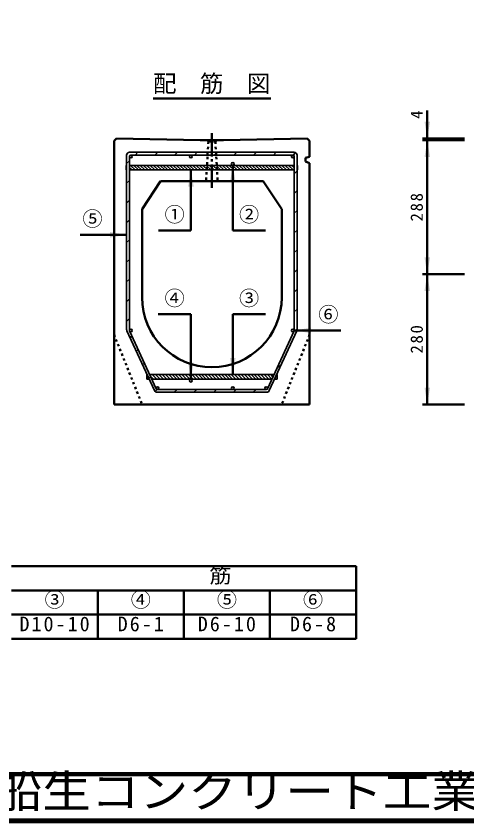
# Model space of a CAD drawing. Units: millimetres, scale not verified. Extents: x 100 to 4105, y 100 to 2870.
# Drawn here: x 945 to 1913, y 100 to 1835 of the extents above; entities that cross this region are included whole.
import ezdxf
from ezdxf.enums import TextEntityAlignment as Align

# ---------------------------------------------------------------- set-up
doc = ezdxf.new("R2010")
doc.units = ezdxf.units.MM
doc.header["$LTSCALE"] = 5
doc.linetypes.add('USER1', pattern=[2.2, 1, -1.2])
doc.linetypes.add('USER3', pattern=[13.4, 10, -1.2, 1, -1.2])
doc.layers.add('V-nasSTD', color=7, linetype='Continuous', lineweight=50)
doc.styles.add('ＭＳ ゴシック', font='')
doc.styles.get('ＭＳ ゴシック').set_extended_font_data('MS Gothic')

msp = doc.modelspace()

# ---------------------------------------------------------------- hatches: boundary and pattern name
at = {"layer": 'V-nasSTD'}
for points in [[(1821.814, 1607.893), (1827.814, 1571.893), (1833.814, 1607.893)], [(1833.814, 1531.893), (1827.814, 1567.893), (1821.814, 1531.893)], [(1416.146, 1477.893), (1410.146, 1513.893), (1404.146, 1477.893)], [(1326.211, 1467.893), (1320.211, 1503.893), (1314.211, 1467.893)], [(1146.146, 1358.579), (1182.146, 1364.579), (1146.146, 1370.579)], [(1821.814, 1315.893), (1827.814, 1279.893), (1833.814, 1315.893)], [(1833.814, 1243.893), (1827.814, 1279.893), (1821.814, 1243.893)], [(1578.088, 1152.893), (1542.088, 1158.893), (1578.088, 1164.893)], [(1404.146, 1099.893), (1410.146, 1063.893), (1416.146, 1099.893)], [(1314.146, 1089.893), (1320.146, 1053.893), (1326.146, 1089.893)], [(1821.814, 1035.893), (1827.814, 999.893), (1833.814, 1035.893)]]:
    msp.add_hatch(color=256, dxfattribs=at).paths.add_polyline_path(points)

# ---------------------------------------------------------------- linework, layer by layer
for p, q in [((1238.743, 1657.893), (1491.549, 1657.893)), ((1827.814, 1631.893), (1827.814, 1571.893)), ((1160.146, 1571.893), (1155.146, 1566.893)), ((1155.146, 999.893), (1155.146, 1566.893)), ((1340.146, 1567.893), (1160.146, 1571.893)), ((1340.146, 1567.893), (1390.146, 1567.893)), ((1390.146, 1567.893), (1570.146, 1571.893)), ((1570.146, 1571.893), (1575.146, 1566.893)), ((1575.146, 1566.893), (1575.146, 1531.908)), ((1907.814, 1571.893), (1817.814, 1571.893)), ((1907.814, 1567.893), (1817.814, 1567.893)), ((1827.814, 1567.893), (1827.814, 1571.893)), ((1827.814, 1279.893), (1827.814, 1567.893)), ((1566.146, 1529.893), (1575.146, 1531.908)), ((1566.146, 1521.893), (1566.146, 1529.893)), ((1410.146, 1373.893), (1410.146, 1513.893)), ((1566.146, 1521.893), (1575.146, 1518.535)), ((1575.146, 999.893), (1575.146, 1518.535)), ((1320.211, 1373.893), (1320.211, 1503.893)), ((1255.146, 1479.893), (1215.146, 1419.893)), ((1255.146, 1479.893), (1475.146, 1479.893)), ((1475.146, 1479.893), (1515.146, 1419.893)), ((1215.146, 1419.893), (1215.146, 1229.893)), ((1515.146, 1419.893), (1515.146, 1229.893)), ((1250.211, 1373.893), (1320.211, 1373.893)), ((1410.146, 1373.893), (1480.146, 1373.893)), ((1082.146, 1364.579), (1182.146, 1364.579)), ((1907.814, 1279.893), (1817.814, 1279.893)), ((1827.814, 999.893), (1827.814, 1279.893)), ((1250.146, 1193.893), (1320.146, 1193.893)), ((1320.146, 1193.893), (1320.146, 1053.893)), ((1410.146, 1193.893), (1410.146, 1063.893)), ((1410.146, 1193.893), (1480.146, 1193.893)), ((1642.088, 1158.893), (1542.088, 1158.893)), ((1155.146, 999.893), (1575.146, 999.893)), ((1907.814, 999.893), (1817.814, 999.893)), ((1120, 652), (935, 652)), ((1305, 652), (1120, 652)), ((1490, 652), (1305, 652)), ((1675, 652), (1490, 652)), ((1675, 600), (1675, 652)), ((935, 600), (1120, 600)), ((1120, 548), (1120, 600)), ((1120, 600), (1120, 548)), ((1305, 600), (1120, 600)), ((1305, 548), (1305, 600)), ((1305, 600), (1490, 600)), ((1305, 548), (1305, 600)), ((1305, 600), (1305, 548)), ((1490, 548), (1490, 600)), ((1490, 548), (1490, 600)), ((1490, 600), (1675, 600)), ((1490, 548), (1490, 600)), ((1490, 600), (1490, 548)), ((1675, 548), (1675, 600)), ((1675, 548), (1675, 600)), ((1675, 600), (1675, 548)), ((935, 548), (1120, 548)), ((1120, 496), (1120, 548)), ((1120, 548), (1120, 496)), ((1120, 548), (1305, 548)), ((1305, 496), (1305, 548)), ((1305, 548), (1490, 548)), ((1305, 496), (1305, 548)), ((1305, 548), (1305, 496)), ((1490, 496), (1490, 548)), ((1490, 496), (1490, 548)), ((1490, 548), (1675, 548)), ((1490, 496), (1490, 548)), ((1490, 548), (1490, 496)), ((1675, 496), (1675, 548)), ((1675, 496), (1675, 548)), ((1675, 548), (1675, 496)), ((935, 496), (1120, 496)), ((1120, 496), (1305, 496)), ((1305, 496), (1490, 496)), ((1490, 496), (1675, 496))]:
    msp.add_line(p, q, dxfattribs=at)
at = {"layer": 'V-nasSTD', "linetype": 'USER3'}
msp.add_line((1365.146, 1582.893), (1365.146, 1464.893), dxfattribs=at)
at = {"layer": 'V-nasSTD', "linetype": 'USER1'}
for p, q in [((1357.646, 1564.893), (1352.646, 1479.893)), ((1357.646, 1564.893), (1354.646, 1567.893)), ((1357.646, 1564.893), (1372.646, 1564.893)), ((1372.646, 1564.893), (1375.646, 1567.893)), ((1372.646, 1564.893), (1377.646, 1479.893)), ((1155.146, 1149.893), (1215.146, 999.893)), ((1575.146, 1149.893), (1515.146, 999.893))]:
    msp.add_line(p, q, dxfattribs=at)
at = {"layer": 'V-nasSTD', "lineweight": 35}
for p, q in [((1182.146, 1535.893), (1182.146, 1160.745)), ((1542.146, 1541.893), (1188.146, 1541.893)), ((1188.146, 1532.893), (1188.146, 1159.017)), ((1539.146, 1535.893), (1191.146, 1535.893)), ((1206.317, 1541.893), (1200.317, 1535.893)), ((1206.317, 1541.893), (1200.317, 1535.893)), ((1206.317, 1541.893), (1200.317, 1535.893)), ((1206.317, 1541.893), (1200.317, 1535.893)), ((1248.743, 1541.893), (1242.743, 1535.893)), ((1248.743, 1541.893), (1242.743, 1535.893)), ((1248.743, 1541.893), (1242.743, 1535.893)), ((1248.743, 1541.893), (1242.743, 1535.893)), ((1291.17, 1541.893), (1285.17, 1535.893)), ((1291.17, 1541.893), (1285.17, 1535.893)), ((1291.17, 1541.893), (1285.17, 1535.893)), ((1291.17, 1541.893), (1285.17, 1535.893)), ((1333.596, 1541.893), (1327.596, 1535.893)), ((1333.596, 1541.893), (1327.596, 1535.893)), ((1333.596, 1541.893), (1327.596, 1535.893)), ((1333.596, 1541.893), (1327.596, 1535.893)), ((1374.111, 1539.981), (1370.023, 1535.893)), ((1376.023, 1541.893), (1374.111, 1539.981)), ((1412.449, 1535.893), (1418.449, 1541.893)), ((1460.875, 1541.893), (1454.875, 1535.893)), ((1460.875, 1541.893), (1454.875, 1535.893)), ((1460.875, 1541.893), (1454.875, 1535.893)), ((1460.875, 1541.893), (1454.875, 1535.893)), ((1503.302, 1541.893), (1497.302, 1535.893)), ((1503.302, 1541.893), (1497.302, 1535.893)), ((1503.302, 1541.893), (1497.302, 1535.893)), ((1503.302, 1541.893), (1497.302, 1535.893)), ((1539.68, 1535.845), (1536.194, 1532.358)), ((1545.004, 1541.168), (1539.68, 1535.845)), ((1545.004, 1541.168), (1539.68, 1535.845)), ((1545.004, 1541.168), (1539.68, 1535.845)), ((1545.004, 1541.168), (1539.68, 1535.845)), ((1542.146, 1159.017), (1542.146, 1532.893)), ((1548.146, 1160.745), (1548.146, 1535.893)), ((1181.146, 1513.893), (1182.146, 1513.893)), ((1181.146, 1513.893), (1181.146, 1503.893)), ((1188.146, 1523.722), (1182.146, 1517.722)), ((1188.146, 1523.722), (1182.146, 1517.722)), ((1188.146, 1523.722), (1182.146, 1517.722)), ((1188.146, 1523.722), (1182.146, 1517.722)), ((1542.146, 1513.893), (1188.146, 1513.893)), ((1190.185, 1513.893), (1200.185, 1503.893)), ((1197.256, 1513.893), (1207.256, 1503.893)), ((1204.327, 1513.893), (1214.327, 1503.893)), ((1211.398, 1513.893), (1221.398, 1503.893)), ((1218.469, 1513.893), (1228.469, 1503.893)), ((1225.54, 1513.893), (1235.54, 1503.893)), ((1232.611, 1513.893), (1242.611, 1503.893)), ((1239.682, 1513.893), (1249.682, 1503.893)), ((1246.753, 1513.893), (1256.753, 1503.893)), ((1253.824, 1513.893), (1263.824, 1503.893)), ((1260.895, 1513.893), (1270.895, 1503.893)), ((1267.966, 1513.893), (1277.966, 1503.893)), ((1275.038, 1513.893), (1285.038, 1503.893)), ((1282.109, 1513.893), (1292.109, 1503.893)), ((1289.18, 1513.893), (1299.18, 1503.893)), ((1296.251, 1513.893), (1306.251, 1503.893)), ((1303.322, 1513.893), (1313.322, 1503.893)), ((1310.393, 1513.893), (1320.393, 1503.893)), ((1317.464, 1513.893), (1327.464, 1503.893)), ((1324.535, 1513.893), (1334.535, 1503.893)), ((1331.606, 1513.893), (1341.606, 1503.893)), ((1338.677, 1513.893), (1348.677, 1503.893)), ((1345.748, 1513.893), (1355.748, 1503.893)), ((1352.819, 1513.893), (1362.819, 1503.893)), ((1359.89, 1513.893), (1369.89, 1503.893)), ((1366.961, 1513.893), (1376.961, 1503.893)), ((1374.032, 1513.893), (1384.032, 1503.893)), ((1381.104, 1513.893), (1391.104, 1503.893)), ((1388.175, 1513.893), (1398.175, 1503.893)), ((1395.246, 1513.893), (1405.246, 1503.893)), ((1402.317, 1513.893), (1412.317, 1503.893)), ((1409.388, 1513.893), (1419.388, 1503.893)), ((1416.459, 1513.893), (1426.459, 1503.893)), ((1423.53, 1513.893), (1433.53, 1503.893)), ((1430.601, 1513.893), (1440.601, 1503.893)), ((1437.672, 1513.893), (1447.672, 1503.893)), ((1444.743, 1513.893), (1454.743, 1503.893)), ((1451.814, 1513.893), (1461.814, 1503.893)), ((1458.885, 1513.893), (1468.885, 1503.893)), ((1465.956, 1513.893), (1475.956, 1503.893)), ((1473.027, 1513.893), (1483.027, 1503.893)), ((1480.099, 1513.893), (1490.099, 1503.893)), ((1487.17, 1513.893), (1497.17, 1503.893)), ((1494.241, 1513.893), (1504.241, 1503.893)), ((1501.312, 1513.893), (1511.312, 1503.893)), ((1508.383, 1513.893), (1518.383, 1503.893)), ((1515.454, 1513.893), (1525.454, 1503.893)), ((1522.525, 1513.893), (1532.525, 1503.893)), ((1529.596, 1513.893), (1539.596, 1503.893)), ((1536.667, 1513.893), (1542.146, 1508.414)), ((1548.146, 1513.893), (1549.146, 1513.893)), ((1548.146, 1509.485), (1549.146, 1508.485)), ((1549.146, 1513.893), (1549.146, 1503.893)), ((1181.146, 1508.79), (1182.146, 1507.79)), ((1182.146, 1503.893), (1181.146, 1503.893)), ((1188.146, 1508.861), (1193.114, 1503.893)), ((1542.146, 1503.893), (1188.146, 1503.893)), ((1548.146, 1501.884), (1542.146, 1495.884)), ((1548.146, 1501.884), (1542.146, 1495.884)), ((1548.146, 1501.884), (1542.146, 1495.884)), ((1548.146, 1501.884), (1542.146, 1495.884)), ((1549.146, 1503.893), (1548.146, 1503.893)), ((1188.146, 1481.295), (1182.146, 1475.295)), ((1188.146, 1481.295), (1182.146, 1475.295)), ((1188.146, 1481.295), (1182.146, 1475.295)), ((1188.146, 1481.295), (1182.146, 1475.295)), ((1548.146, 1459.458), (1542.146, 1453.458)), ((1548.146, 1459.458), (1542.146, 1453.458)), ((1548.146, 1459.458), (1542.146, 1453.458)), ((1548.146, 1459.458), (1542.146, 1453.458)), ((1188.146, 1438.869), (1182.146, 1432.869)), ((1188.146, 1438.869), (1182.146, 1432.869)), ((1188.146, 1438.869), (1182.146, 1432.869)), ((1188.146, 1438.869), (1182.146, 1432.869)), ((1548.146, 1417.031), (1542.146, 1411.031)), ((1548.146, 1417.031), (1542.146, 1411.031)), ((1548.146, 1417.031), (1542.146, 1411.031)), ((1548.146, 1417.031), (1542.146, 1411.031)), ((1188.146, 1396.442), (1182.146, 1390.442)), ((1188.146, 1396.442), (1182.146, 1390.442)), ((1188.146, 1396.442), (1182.146, 1390.442)), ((1188.146, 1396.442), (1182.146, 1390.442)), ((1542.146, 1368.605), (1548.146, 1374.605)), ((1542.146, 1368.605), (1548.146, 1374.605)), ((1542.146, 1368.605), (1548.146, 1374.605)), ((1542.146, 1368.605), (1548.146, 1374.605)), ((1188.146, 1354.016), (1182.146, 1348.016)), ((1188.146, 1354.016), (1182.146, 1348.016)), ((1188.146, 1354.016), (1182.146, 1348.016)), ((1188.146, 1354.016), (1182.146, 1348.016)), ((1542.146, 1326.178), (1548.146, 1332.178)), ((1542.146, 1326.178), (1548.146, 1332.178)), ((1542.146, 1326.178), (1548.146, 1332.178)), ((1542.146, 1326.178), (1548.146, 1332.178)), ((1188.146, 1311.59), (1182.146, 1305.59)), ((1188.146, 1311.59), (1182.146, 1305.59)), ((1188.146, 1311.59), (1182.146, 1305.59)), ((1188.146, 1311.59), (1182.146, 1305.59)), ((1542.146, 1283.752), (1548.146, 1289.752)), ((1542.146, 1283.752), (1548.146, 1289.752)), ((1542.146, 1283.752), (1548.146, 1289.752)), ((1542.146, 1283.752), (1548.146, 1289.752)), ((1188.146, 1269.163), (1182.146, 1263.163)), ((1188.146, 1269.163), (1182.146, 1263.163)), ((1188.146, 1269.163), (1182.146, 1263.163)), ((1188.146, 1269.163), (1182.146, 1263.163)), ((1542.146, 1241.326), (1548.146, 1247.326)), ((1542.146, 1241.326), (1548.146, 1247.326)), ((1542.146, 1241.326), (1548.146, 1247.326)), ((1542.146, 1241.326), (1548.146, 1247.326)), ((1188.146, 1226.737), (1182.146, 1220.737)), ((1188.146, 1226.737), (1182.146, 1220.737)), ((1188.146, 1226.737), (1182.146, 1220.737)), ((1188.146, 1226.737), (1182.146, 1220.737)), ((1542.146, 1198.899), (1548.146, 1204.899)), ((1542.146, 1198.899), (1548.146, 1204.899)), ((1542.146, 1198.899), (1548.146, 1204.899)), ((1542.146, 1198.899), (1548.146, 1204.899)), ((1188.146, 1184.31), (1182.146, 1178.31)), ((1188.146, 1184.31), (1182.146, 1178.31)), ((1188.146, 1184.31), (1182.146, 1178.31)), ((1188.146, 1184.31), (1182.146, 1178.31)), ((1540.53, 1154.857), (1548.146, 1162.473)), ((1540.53, 1154.857), (1548.146, 1162.473)), ((1540.53, 1154.857), (1548.146, 1162.473)), ((1540.53, 1154.857), (1548.146, 1162.473)), ((1242.168, 1029.378), (1182.698, 1158.231)), ((1245.71, 1033.636), (1188.422, 1157.76)), ((1193.348, 1147.086), (1189.581, 1143.319)), ((1193.348, 1147.086), (1189.581, 1143.319)), ((1193.348, 1147.086), (1189.581, 1143.319)), ((1193.348, 1147.086), (1189.581, 1143.319)), ((1484.582, 1033.636), (1541.87, 1157.76)), ((1488.123, 1029.378), (1547.594, 1158.231)), ((1206.746, 1118.058), (1202.978, 1114.29)), ((1206.746, 1118.058), (1202.978, 1114.29)), ((1206.746, 1118.058), (1202.978, 1114.29)), ((1206.746, 1118.058), (1202.978, 1114.29)), ((1220.144, 1089.029), (1216.376, 1085.262)), ((1220.144, 1089.029), (1216.376, 1085.262)), ((1220.144, 1089.029), (1216.376, 1085.262)), ((1220.144, 1089.029), (1216.376, 1085.262)), ((1504.164, 1076.065), (1514.39, 1086.291)), ((1504.164, 1076.065), (1514.39, 1086.291)), ((1504.164, 1076.065), (1514.39, 1086.291)), ((1504.164, 1076.065), (1514.39, 1086.291)), ((1225.239, 1063.893), (1225.239, 1053.893)), ((1225.239, 1063.893), (1226.239, 1063.893)), ((1225.239, 1061.646), (1229.022, 1057.863)), ((1229.774, 1056.233), (1233.542, 1060)), ((1229.774, 1056.233), (1233.542, 1060)), ((1229.774, 1056.233), (1233.542, 1060)), ((1229.774, 1056.233), (1233.542, 1060)), ((1498.546, 1063.893), (1231.745, 1063.893)), ((1233.187, 1060.768), (1240.063, 1053.893)), ((1237.134, 1063.893), (1247.134, 1053.893)), ((1244.205, 1063.893), (1254.205, 1053.893)), ((1251.276, 1063.893), (1257.54, 1057.629)), ((1258.347, 1063.893), (1259.618, 1062.622)), ((1259.618, 1062.622), (1268.347, 1053.893)), ((1265.418, 1063.893), (1275.418, 1053.893)), ((1272.489, 1063.893), (1282.489, 1053.893)), ((1279.56, 1063.893), (1289.56, 1053.893)), ((1286.631, 1063.893), (1296.631, 1053.893)), ((1293.702, 1063.893), (1303.702, 1053.893)), ((1300.773, 1063.893), (1310.773, 1053.893)), ((1307.845, 1063.893), (1317.845, 1053.893)), ((1314.916, 1063.893), (1324.916, 1053.893)), ((1321.987, 1063.893), (1331.987, 1053.893)), ((1329.058, 1063.893), (1339.058, 1053.893)), ((1336.129, 1063.893), (1346.129, 1053.893)), ((1343.2, 1063.893), (1353.2, 1053.893)), ((1350.271, 1063.893), (1360.271, 1053.893)), ((1357.342, 1063.893), (1367.342, 1053.893)), ((1364.413, 1063.893), (1374.413, 1053.893)), ((1371.484, 1063.893), (1381.484, 1053.893)), ((1378.555, 1063.893), (1388.555, 1053.893)), ((1385.626, 1063.893), (1395.626, 1053.893)), ((1392.697, 1063.893), (1402.697, 1053.893)), ((1399.768, 1063.893), (1409.768, 1053.893)), ((1406.839, 1063.893), (1416.839, 1053.893)), ((1413.911, 1063.893), (1423.911, 1053.893)), ((1420.982, 1063.893), (1430.982, 1053.893)), ((1428.053, 1063.893), (1438.053, 1053.893)), ((1435.124, 1063.893), (1445.124, 1053.893)), ((1442.195, 1063.893), (1452.195, 1053.893)), ((1449.266, 1063.893), (1459.266, 1053.893)), ((1456.337, 1063.893), (1466.337, 1053.893)), ((1463.408, 1063.893), (1473.408, 1053.893)), ((1470.479, 1063.893), (1480.479, 1053.893)), ((1477.55, 1063.893), (1487.55, 1053.893)), ((1484.621, 1063.893), (1494.149, 1054.365)), ((1491.692, 1063.893), (1496.382, 1059.203)), ((1502.382, 1060.274), (1505.053, 1057.603)), ((1504.053, 1063.893), (1505.053, 1063.893)), ((1505.053, 1063.893), (1505.053, 1053.893)), ((1225.239, 1054.575), (1225.921, 1053.893)), ((1225.239, 1053.893), (1230.854, 1053.893)), ((1493.931, 1053.893), (1236.361, 1053.893)), ((1257.54, 1057.629), (1261.276, 1053.893)), ((1499.437, 1053.893), (1505.053, 1053.893)), ((1500.149, 1055.436), (1501.692, 1053.893)), ((1243.497, 1027.53), (1247.907, 1031.939)), ((1243.497, 1027.53), (1247.907, 1031.939)), ((1243.497, 1027.53), (1247.907, 1031.939)), ((1243.497, 1027.53), (1247.907, 1031.939)), ((1245.71, 1033.636), (1245.71, 1033.636)), ((1247.616, 1025.893), (1482.675, 1025.893)), ((1247.907, 1031.94), (1251.387, 1035.42)), ((1248.434, 1031.893), (1481.858, 1031.893)), ((1248.434, 1031.893), (1248.434, 1031.893)), ((1284.287, 1025.893), (1290.287, 1031.893)), ((1284.287, 1025.893), (1290.287, 1031.893)), ((1284.287, 1025.893), (1290.287, 1031.893)), ((1284.287, 1025.893), (1290.287, 1031.893)), ((1326.713, 1025.893), (1332.713, 1031.893)), ((1326.713, 1025.893), (1332.713, 1031.893)), ((1326.713, 1025.893), (1332.713, 1031.893)), ((1326.713, 1025.893), (1332.713, 1031.893)), ((1369.139, 1025.893), (1375.14, 1031.893)), ((1369.139, 1025.893), (1375.14, 1031.893)), ((1369.139, 1025.893), (1375.14, 1031.893)), ((1369.139, 1025.893), (1375.14, 1031.893)), ((1411.566, 1025.893), (1417.566, 1031.893)), ((1411.566, 1025.893), (1417.566, 1031.893)), ((1411.566, 1025.893), (1417.566, 1031.893)), ((1411.566, 1025.893), (1417.566, 1031.893)), ((1453.992, 1025.893), (1459.992, 1031.893)), ((1453.992, 1025.893), (1459.992, 1031.893)), ((1453.992, 1025.893), (1459.992, 1031.893)), ((1453.992, 1025.893), (1459.992, 1031.893))]:
    msp.add_line(p, q, dxfattribs=at)
at = {"layer": 'V-nasSTD', "lineweight": 100}
for p, q in [((105, 205), (4100, 205)), ((105, 105), (4100, 105))]:
    msp.add_line(p, q, dxfattribs=at)
at = {"layer": 'V-nasSTD', "lineweight": 13}
msp.add_lwpolyline([(100, 100), (100, 2870), (4105, 2870), (4105, 100)], close=True, dxfattribs=at)
at = {"layer": 'V-nasSTD', "lineweight": 35}
for centre in [(1191.146, 1532.893), (1320.146, 1532.893), (1539.146, 1532.893), (1410.146, 1516.893), (1191.2, 1158.893), (1539.088, 1158.893), (1320.146, 1050.893), (1320.146, 1050.893), (1248.434, 1034.893), (1410.146, 1034.893), (1481.858, 1034.893)]:
    msp.add_circle(centre, 3, dxfattribs=at)
for centre, radius, start, end in [((1188.146, 1535.893), 6, 90, 180), ((1191.146, 1532.893), 3, 90, 180), ((1191.146, 1532.893), 3, 90, 180), ((1191.146, 1532.893), 3, 90, 180), ((1539.146, 1532.893), 3, 0, 90), ((1539.146, 1532.893), 3, 0, 90), ((1539.146, 1532.893), 3, 0, 90), ((1542.146, 1535.893), 6, 0, 90), ((1188.146, 1160.745), 6, 180, 204.77514), ((1191.146, 1159.017), 3, 180, 204.77514), ((1539.146, 1159.017), 3, 335.22486, 0), ((1542.146, 1160.745), 6, 335.22486, 0), ((1247.616, 1031.893), 6, 204.77514, 270), ((1248.434, 1034.893), 3, 204.77514, 270), ((1248.434, 1034.893), 3, 204.77514, 246.91867), ((1248.434, 1034.893), 3, 204.76951, 246.91107), ((1248.434, 1034.893), 3, 246.91107, 269.99301), ((1248.434, 1034.893), 3, 246.91867, 270), ((1481.858, 1034.893), 3, 270, 335.22486), ((1482.675, 1031.893), 6, 270, 335.22486)]:
    msp.add_arc(centre, radius, start, end, dxfattribs=at)
at = {"layer": 'V-nasSTD'}
for start, end in [(180, 270), (270, 0)]:
    msp.add_arc((1365.146, 1229.893), 150, start, end, dxfattribs=at)

# ---------------------------------------------------------------- texts
at = {"layer": 'V-nasSTD', "style": 'ＭＳ ゴシック'}
for s, height, p in [('配\u3000筋\u3000図', 36.95, (1238.743, 1708.293)), ('①', 31.67, (1263.611, 1424.093)), ('②', 31.67, (1423.546, 1424.093)), ('⑤', 31.67, (1087.146, 1414.779)), ('④', 31.67, (1263.546, 1244.093)), ('③', 31.67, (1423.546, 1244.093)), ('⑥', 31.67, (1593.888, 1209.093)), ('③', 31.67, (1005.9, 595.6)), ('④', 31.67, (1190.9, 595.6)), ('⑤', 31.67, (1375.9, 595.6)), ('⑥', 31.67, (1560.9, 595.6))]:
    msp.add_text(s, height=height, dxfattribs=at).set_placement(p, align=Align.TOP_LEFT)
msp.add_text('4', height=26.39, rotation=90, dxfattribs=at).set_placement((1791.814, 1613.893), align=Align.TOP_LEFT)
at = {"layer": 'V-nasSTD', "style": 'ＭＳ ゴシック', "width": 1.1}
for s, height, p in [('配\u3000\u3000\u3000\u3000\u3000\u3000\u3000\u3000\u3000\u3000筋', 31.67, (837.04, 647.6)), ('株式会社船生コンクリート工業', 69.65, (478.279, 202.55))]:
    msp.add_text(s, height=height, dxfattribs=at).set_placement(p, align=Align.TOP_LEFT)
at = {"layer": 'V-nasSTD', "char_height": 26.39, "attachment_point": 1, "rotation": 90, "style": 'ＭＳ ゴシック'}
for s, insert in [('\\T1.2;288', (1791.814, 1393.293)), ('\\T1.2;280', (1791.814, 1109.293))]:
    msp.add_mtext(s, dxfattribs=dict(at, insert=insert))
at = {"layer": 'V-nasSTD', "char_height": 31.67, "attachment_point": 1, "style": 'ＭＳ ゴシック'}
for s, insert in [('\\T1.2;D10-10', (951.9, 543.6)), ('\\T1.2;D6-1', (1162.82, 543.6)), ('\\T1.2;D6-10', (1334.86, 543.6)), ('\\T1.2;D6-8', (1532.82, 543.6))]:
    msp.add_mtext(s, dxfattribs=dict(at, insert=insert))

doc.saveas('drawing.dxf')
